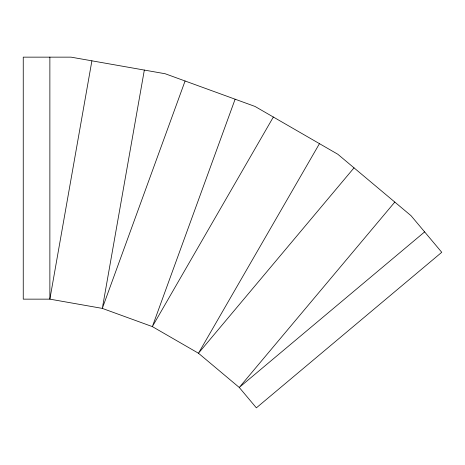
<?xml version="1.0" encoding="UTF-8"?>
<svg xmlns="http://www.w3.org/2000/svg" width="465" height="465" viewBox="0 0 465 465"><rect width="100%" height="100%" fill="white"/><g stroke="black" fill="none" stroke-linecap="round" stroke-linejoin="round"><path stroke-width="0.7" d="M91.896 60.822L49.871 299.146L23.25 299.146L23.25 57.148L71.046 57.148L165.185 73.749L255.012 106.444L337.799 154.241L411.025 215.684L441.75 252.297L256.366 407.851L239.254 387.455L198.462 353.231L152.351 326.604L102.312 308.394L49.871 299.146L49.871 57.148M144.336 70.07L102.312 308.394L185.082 80.986M235.116 99.202L152.351 326.604L273.35 117.029M319.461 143.65L198.462 353.231L354.016 167.848M394.808 202.072L239.254 387.455L424.638 231.901"/></g></svg>
